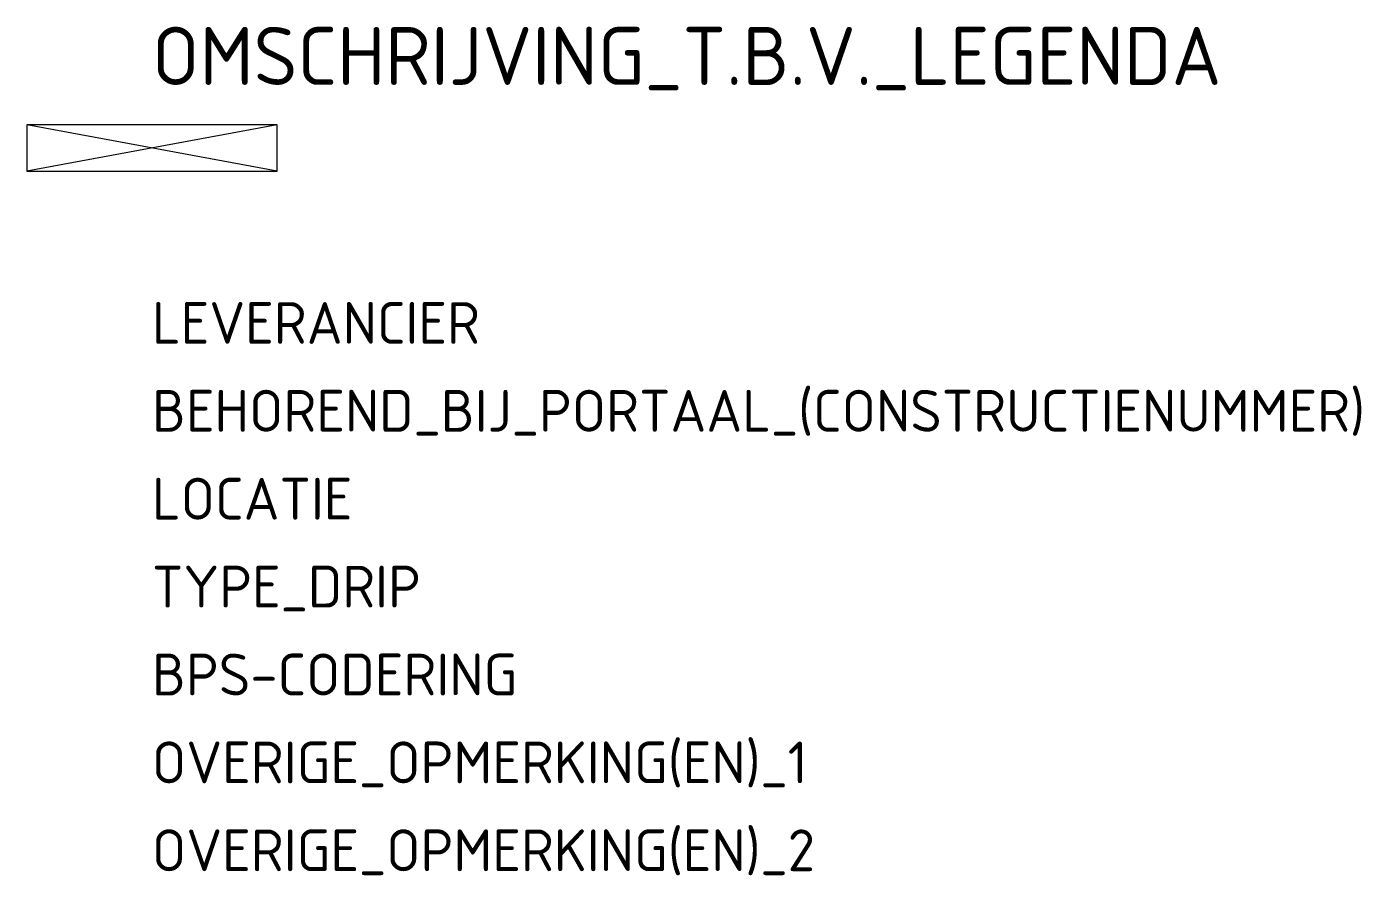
# Model space of a CAD drawing. Extents: x -5.4 to 52.1, y -31.3 to 5.2.
import ezdxf

# ---------------------------------------------------------------- set-up
doc = ezdxf.new("R2010")
doc.units = 0
doc.header["$LTSCALE"] = 5
doc.header["$MEASUREMENT"] = 0
doc.layers.get('0').update_dxf_attribs({"linetype": 'CONTINUOUS'})
doc.layers.add('N-WE-KL-DATA-T18', color=1, linetype='CONTINUOUS', lineweight=18)
doc.layers.add('N-WE-KL-DATA-T25', color=7, linetype='CONTINUOUS', lineweight=25)
doc.styles.add('NLCS-ISO', font='NLCS-ISO.ttf', dxfattribs={"height": 2.5})

msp = doc.modelspace()

# ---------------------------------------------------------------- linework, layer by layer
at = {"flags": 128}
msp.add_lwpolyline([(5.391, 1), (-5.391, 1), (-5.391, -1), (5.391, -1)], close=True, dxfattribs=at)
for points in [[(5.391, -1), (-5.391, 1)], [(5.391, 1), (-5.391, -1)]]:
    msp.add_lwpolyline(points, dxfattribs=at)

# ---------------------------------------------------------------- texts
at = {"layer": 'N-WE-KL-DATA-T18', "linetype": 'ByBlock', "style": 'NLCS-ISO', "flags": 1}
for tag, p, s in [('LEVERANCIER', (0, -8.431), ''), ('BEHOREND_BIJ_PORTAAL_(CONSTRUCTIENUMMER)', (0, -12.215), ''), ('LOCATIE', (0, -16), ''), ('TYPE_DRIP', (0, -19.784), 'MSI-RS 3.2'), ('BPS-CODERING', (0, -23.569), ''), ('OVERIGE_OPMERKING(EN)_1', (0, -27.353), ''), ('OVERIGE_OPMERKING(EN)_2', (0, -31.138), '')]:
    msp.add_attdef(tag, p, s, height=1.8, dxfattribs=at)
at = {"layer": 'N-WE-KL-DATA-T25', "linetype": 'ByBlock', "style": 'NLCS-ISO'}
msp.add_attdef('OMSCHRIJVING_T.B.V._LEGENDA', (0, 2.715), 'DRIP1', height=2.5, dxfattribs=at)

doc.saveas('drawing.dxf')
